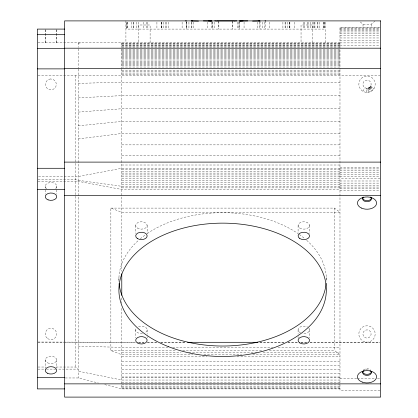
<?xml version="1.0" encoding="UTF-8"?>
<svg xmlns="http://www.w3.org/2000/svg" width="418" height="418" viewBox="0 0 418 418"><rect width="100%" height="100%" fill="white"/><g stroke="black" fill="none" stroke-linecap="round" stroke-linejoin="round"><path stroke-width="0.31" stroke-dasharray="2.09 1.57" d="M366.168 92.368A8.188 8.188 0 0 1 359.078 82.242A8.188 8.188 0 0 1 370.092 76.63A8.188 8.188 0 0 1 374.115 88.318C372.553 91.072 369.313 92.723 366.168 92.368L366.596 88.292L366.173 88.224A4.096 4.096 0 0 1 362.949 83.793A4.096 4.096 0 0 1 367.025 80.125A4.096 4.096 0 0 1 371.095 83.793L371.095 84.65A4.096 4.096 0 0 1 367.871 88.224L366.596 88.292M368.723 92.232L367.871 88.224L369.763 87.263L370.761 85.889M362.928 91.312L364.977 87.77M360.295 21.992L363.028 24.176L371.215 24.176L374.852 21.266M78.27 43.232L81.531 42.735M78.27 138.954L121.784 133.488L339.98 133.488M78.27 125.844L121.784 121.398L339.98 121.398M78.27 112.108L121.784 108.727L339.98 108.727M78.27 97.89L121.784 95.617L339.98 95.617M78.27 83.36L121.784 82.215L339.98 82.215M380.025 27.724L339.98 27.724L339.98 68.845M339.98 27.912L380.025 27.912M339.98 28.434L380.025 28.434M339.98 29.297L380.025 29.297M339.98 30.477L380.025 30.477M339.98 31.967L380.025 31.967M339.98 33.727L380.025 33.727M339.98 35.739L380.025 35.739M339.98 37.965L380.025 37.965M339.98 40.368L380.025 40.368M37.981 42.735L339.98 42.735M339.98 42.897L380.025 42.897M121.784 43.253L339.98 43.253M121.784 43.55L339.98 43.55M121.784 44.439L339.98 44.439M121.784 45.353L339.98 45.353M339.98 45.525L380.025 45.525M121.784 45.703L339.98 45.703M121.784 46.288L339.98 46.288M121.784 47.239L339.98 47.239M121.784 49.209L339.98 49.209M121.784 50.217L339.98 50.217M121.784 51.242L339.98 51.242M121.784 52.287L339.98 52.287M121.784 53.347L339.98 53.347M121.784 54.424L339.98 54.424M121.784 55.51L339.98 55.51M121.784 56.613L339.98 56.613M121.784 57.731L339.98 57.731M121.784 58.86L339.98 58.86M121.784 59.999L339.98 59.999M121.784 61.148L339.98 61.148M121.784 62.308L339.98 62.308M121.784 63.479L339.98 63.479M121.784 64.654L339.98 64.654M121.784 65.84L339.98 65.84M121.784 67.032L339.98 67.032M121.784 70.637L339.98 70.637M121.784 71.849L339.98 71.849M121.784 73.061L339.98 73.061M121.784 74.273L339.98 74.273M37.981 75.486L380.025 75.486M121.784 144.868L339.98 144.868M121.784 155.418L339.98 155.418M121.784 165.011L339.98 165.011M339.98 167.252L380.025 167.252M339.98 168.282L121.784 168.282L78.27 176.511L37.981 176.511M339.98 168.914L380.025 168.914M121.784 169.839L339.98 169.839M339.98 170.617L380.025 170.617M121.784 171.39L339.98 171.39M339.98 172.503L380.025 172.503M121.784 173.099L339.98 173.099M339.98 174.531L380.025 174.531M121.784 174.938L339.98 174.938M339.98 176.647L380.025 176.647M121.784 176.861L339.98 176.861M121.784 178.831L380.025 178.815M37.981 179.27L75.543 179.27L78.27 181.36L121.784 189.469L339.98 189.469M121.784 180.801L339.98 180.801M339.98 180.989L380.025 180.989M37.981 181.36L78.27 181.36M121.784 182.729L339.98 182.729M339.98 183.115L380.025 183.115M121.784 184.578L339.98 184.578M339.98 185.153L380.025 185.153M339.98 186.308L121.784 186.308L78.27 180.32M339.98 187.06L380.025 187.06M121.784 187.881L339.98 187.881M339.98 188.79L380.025 188.79M339.98 190.477L380.025 190.477M110.864 208.091L334.52 208.091L339.98 212.276L121.784 212.276L110.864 208.091L110.864 350.556L121.784 354.736L192.776 354.736M37.981 342.013L135.463 342.3M37.981 342.3L63.975 342.3M138.719 342.3L143.928 342.3M147.183 342.3L156.954 342.3M160.862 342.3L185.613 342.3M259.865 342.3L283.963 342.3M287.871 342.3L297.642 342.3M300.897 342.3L306.76 342.3M310.02 342.3L380.025 342.332M65.276 342.514L135.145 342.514M138.41 342.514L144.288 342.514M147.554 342.514L156.698 342.514M160.611 342.514L185.425 342.514M259.865 342.514L284.026 342.514M287.945 342.514L297.741 342.514M301.007 342.514L306.88 342.514M310.146 342.514L380.014 342.514M168.026 347.363L121.784 347.363L78.27 346.219M172.587 347.363L272.891 347.363M278.101 347.363L339.98 347.363M110.864 350.556L176.725 350.556M182.593 350.556L262.797 350.556M269.317 350.556L334.52 350.556L339.98 354.736L252.702 354.736M121.784 352.155L181.057 352.155M188.868 352.155L257.258 352.155M263.121 352.155L339.98 352.155M203.853 354.736L241.63 354.736M121.784 356.847L207.109 356.847M237.069 356.847L339.98 356.847M121.784 361.382L339.98 361.382M121.784 365.708L339.98 365.708M37.981 367.03L45.75 367.03M56.111 367.03L75.543 367.03L78.27 369.12L57.475 369.12M37.981 369.12L45.776 369.12M46.429 369.12L56.827 369.12M121.784 369.778L339.98 369.778M121.784 373.551L339.98 373.551M121.784 376.984L339.98 376.984M121.784 377.548L339.98 377.548M65.276 377.966L78.27 377.966L98.449 383.04M339.98 378.598L356.773 378.598M357.416 378.598L374.857 378.598M377.438 378.598L380.025 378.598M339.98 380.04L121.784 380.04L78.27 371.194M121.784 382.684L339.98 382.684M121.784 384.889L339.98 384.889M121.784 386.629L339.98 386.629M121.784 387.888L339.98 387.888M121.784 388.646L339.98 388.646M104.756 384.623L121.784 388.902L339.98 388.902M380.025 390.266L339.98 390.266L339.98 69.252M370.567 86.27L374.115 88.318M370.332 86.63L373.645 89.034M370.066 86.96L373.107 89.703M369.763 87.263L372.501 90.309M369.428 87.534L371.837 90.847M369.068 87.77L371.116 91.312M368.686 87.963L370.353 91.704M368.289 88.114L369.554 92.007M371.215 24.176L371.215 27.724M367.025 88.318L367.025 92.409M363.028 24.176L363.028 27.724M334.52 208.091L334.52 350.556M326.296 277.526L326.296 281.215M325.162 22.185L325.162 42.735M324.509 22.159L324.509 29.088L126.57 29.088L126.57 22.159M324.352 22.159L324.352 29.088M323.736 22.159L323.736 29.088M323.511 22.159L323.511 29.088M319.66 22.159L319.66 29.088M317.899 22.159L317.899 29.088M317.607 22.159L317.607 29.088M314.932 22.159L314.932 29.088M314.843 22.159L314.843 29.088M313.333 22.159L313.333 29.088M312.836 22.159L312.836 29.088M312.507 42.735L312.507 24.996L301.044 24.996L301.044 42.735M310.151 22.159L310.151 29.088M309.55 225.459L309.55 233.453M309.55 329.844L309.55 337.838M308.108 22.159L308.108 29.088M307.847 22.159L307.847 29.088M304.785 22.159L304.785 29.088M303.86 22.159L303.86 29.088M298.086 225.459L298.086 233.453M298.086 329.844L298.086 334.149M298.086 336.61L298.086 337.838M294.46 22.159L294.46 29.088M289.878 22.159L289.878 29.088M289.731 22.159L289.731 29.088M289.413 22.159L289.413 29.088M287.636 22.159L287.636 29.088M285.567 22.159L285.567 29.088M285.086 22.159L285.086 29.088M282.913 22.159L282.913 29.088M269.265 22.159L269.265 29.088M265.153 20.9L265.153 29.088M264.537 22.159L264.537 29.088M262.441 22.159L262.441 29.088M260.033 20.952L260.033 29.088M259.453 22.159L259.453 29.088M257.713 22.159L257.713 29.088M244.065 22.159L244.065 29.088M239.451 20.999L239.451 29.088M239.336 22.159L239.336 29.088M238.694 22.065L238.694 29.088M237.241 22.159L237.241 29.088M232.732 21.046L232.732 29.088M232.512 21.396L232.512 29.088M218.87 21.396L218.87 29.088M218.661 21.046L218.661 29.088M214.141 22.159L214.141 29.088M212.71 21.433L212.71 29.088M212.046 22.159L212.046 29.088M211.957 22.248L211.957 29.088M207.318 22.159L207.318 29.088M193.67 22.159L193.67 29.088M191.878 22.159L191.878 29.088M191.298 22.206L191.298 29.088M188.941 22.159L188.941 29.088M186.846 22.159L186.846 29.088M186.731 22.159L186.731 29.088M186.172 20.905L186.172 29.088M182.117 22.159L182.117 29.088M168.47 22.159L168.47 29.088M166.207 22.159L166.207 29.088M165.721 22.159L165.721 29.088M163.746 22.159L163.746 29.088M161.87 22.159L161.87 29.088M161.651 22.159L161.651 29.088M161.405 22.159L161.405 29.088M156.922 22.159L156.922 29.088M150.109 42.735L150.109 24.996L138.645 24.996L138.645 42.735M147.22 22.159L147.22 29.088M147.152 225.459L147.152 233.453M147.152 329.844L147.152 334.149M147.152 336.61L147.152 337.838M146.295 22.159L146.295 29.088M143.275 22.159L143.275 29.088M138.546 22.159L138.546 29.088M136.451 22.159L136.451 29.088M135.688 225.459L135.688 233.453M135.688 329.844L135.688 337.838M133.598 22.159L133.598 29.088M133.305 22.159L133.305 29.088M131.722 22.159L131.722 29.088M127.568 22.159L127.568 29.088M127.344 22.159L127.344 29.088M126.727 22.159L126.727 29.088M125.917 20.9L125.917 42.735M121.784 42.735L121.784 47.359M121.784 49.099L121.784 68.238M121.784 68.881L121.784 271.193M121.784 297.94L121.784 303.154M121.784 308.374L121.784 388.902M118.937 277.698L118.937 281.387M78.27 42.735L78.27 47.338M78.27 48.817L78.27 68.113M78.27 69.022L78.27 377.966M75.543 75.486L75.543 367.03M56.707 186.229L56.707 194.224M56.707 359.898L56.707 367.892M56.655 29.735L56.655 42.735M56.467 29.735L56.467 42.735M45.74 29.735L45.74 42.735M45.552 29.735L45.552 42.735M45.243 186.229L45.243 194.224M45.243 359.898L45.243 367.892M308.782 328.005A5.732 3.684 0 0 1 308.369 332.091A5.732 3.684 0 0 1 302.334 333.402M300.532 332.864A5.732 3.684 0 0 1 299.272 327.602A5.732 3.684 0 0 1 307.507 327.022M138.557 326.657A5.732 3.684 0 0 1 146.253 327.869A5.732 3.684 0 0 1 144.706 332.864M142.418 333.475A5.732 3.684 0 0 1 136.728 331.96A5.732 3.684 0 0 1 136.456 328.005M46.717 188.696A5.732 3.684 0 0 1 46.994 183.58A5.732 3.684 0 0 1 54.957 183.58A5.732 3.684 0 0 1 55.239 188.696M118.942 281.189A103.716 66.666 0 0 1 138.405 240.444M140.255 238.84A103.716 66.666 0 0 1 145.715 234.629M147.298 233.526A103.716 66.666 0 0 1 297.762 233.406M299.345 234.498A103.716 66.666 0 0 1 304.821 238.704M306.676 240.303A103.716 66.666 0 0 1 326.306 281.016M365.672 369.92A4.368 2.806 0 0 1 368.373 369.92M363.033 370.4A4.368 2.806 0 0 1 363.242 370.139M363.488 369.893A4.368 2.806 0 0 1 370.557 369.893M50.552 78.976L49.988 79.039A5.46 5.46 0 0 0 46.55 87.743A5.46 5.46 0 0 0 55.85 86.693A5.46 5.46 0 0 0 50.552 78.976M362.928 341.057A8.188 8.188 0 0 0 375.212 333.966A8.188 8.188 0 0 0 362.928 326.876A8.188 8.188 0 0 0 362.928 341.057M364.616 337.279A4.096 4.096 0 0 0 371.095 334.395A4.096 4.096 0 0 0 365.358 330.225A4.096 4.096 0 0 0 364.616 337.279M299.769 228.061A5.732 3.684 0 0 0 309.357 226.41A5.732 3.684 0 0 0 302.334 221.901A5.732 3.684 0 0 0 299.769 228.061M137.37 228.061A5.732 3.684 0 0 0 146.958 226.41A5.732 3.684 0 0 0 139.936 221.901A5.732 3.684 0 0 0 137.37 228.061M47.61 338.606A5.732 5.732 0 0 0 56.676 334.567A5.732 5.732 0 0 0 48.645 328.731A5.732 5.732 0 0 0 47.61 338.606M47.61 362.881A5.732 3.684 0 0 0 56.676 360.285A5.732 3.684 0 0 0 48.645 356.533A5.732 3.684 0 0 0 47.61 362.881"/><path stroke-width="0.63" d="M234.028 20.9L217.355 20.9M240.329 20.9L239.451 20.999L247.738 20.9M252.597 21.104L260.033 20.952L258.737 20.9M192.646 20.9L191.298 20.952L198.482 21.104M186.339 20.9L185.456 20.9M265.623 20.9L265.043 20.9M64.623 29.088L37.333 29.088L37.333 388.902L64.623 388.902M37.333 34.694L64.623 34.694M64.623 48.195L380.667 48.195M37.333 48.462L64.623 48.462M64.623 68.662L380.667 68.662M37.333 68.881L64.623 68.881M64.623 162.106L380.667 162.106M37.333 168.282L64.623 168.282M37.333 189.469L64.623 189.469M64.623 195.546L380.667 195.546M187.567 342.3L257.911 342.3M37.333 377.548L64.623 377.548M64.623 383.865L380.667 383.865M203.341 20.9L211.957 21.005L211.053 20.9M121.784 273.8L121.784 295.327M326.15 283.341A103.716 66.666 0 0 1 222.752 346.026A103.716 66.666 0 0 1 119.104 283.514M369.946 370.505A4.368 2.806 0 0 1 370.369 374.392A4.368 2.806 0 0 1 364.334 374.8A4.368 2.806 0 0 1 363.488 370.938M363.775 370.709A4.368 2.806 0 0 1 364.099 370.505M371.367 371.252A4.368 2.806 0 0 1 367.025 374.35A4.368 2.806 0 0 1 362.678 371.252M370.27 197.024A4.368 2.806 0 0 1 370.055 200.922A4.368 2.806 0 0 1 363.989 200.922A4.368 2.806 0 0 1 363.775 197.024M371.367 197.562A4.368 2.806 0 0 1 367.025 200.661A4.368 2.806 0 0 1 362.678 197.562M208.342 20.9A72.643 36.319 90 0 1 210.818 21.067M234.263 21.067A72.643 36.319 -90 0 1 236.734 20.9M240.564 21.067A72.643 36.319 -90 0 1 243.041 20.9M214.648 20.9A72.643 36.319 -90 0 1 217.12 21.067M380.667 20.9L64.623 20.9L64.623 397.1L380.667 397.1L380.667 20.9M299.769 238.516A5.732 3.684 0 0 0 309.357 236.865A5.732 3.684 0 0 0 302.334 232.356A5.732 3.684 0 0 0 299.769 238.516M137.37 238.516A5.732 3.684 0 0 0 146.958 236.865A5.732 3.684 0 0 0 139.936 232.356A5.732 3.684 0 0 0 137.37 238.516M299.769 342.906A5.732 3.684 0 0 0 309.357 341.255A5.732 3.684 0 0 0 302.334 336.741A5.732 3.684 0 0 0 299.769 342.906M137.37 342.906A5.732 3.684 0 0 0 146.958 341.255A5.732 3.684 0 0 0 139.936 336.741A5.732 3.684 0 0 0 137.37 342.906M47.61 373.331A5.732 3.684 0 0 0 56.676 370.74A5.732 3.684 0 0 0 48.645 366.988A5.732 3.684 0 0 0 47.61 373.331M48.112 199.877A5.732 3.684 0 0 0 56.707 196.685A5.732 3.684 0 0 0 48.112 193.492A5.732 3.684 0 0 0 48.112 199.877M168.543 346.7A103.716 66.666 0 0 0 326.306 291.471A103.716 66.666 0 0 0 173.015 231.264A103.716 66.666 0 0 0 168.543 346.7M362.244 382.089A9.551 6.139 0 0 0 376.576 376.77A9.551 6.139 0 0 0 362.244 371.45A9.551 6.139 0 0 0 362.244 382.089M361.408 208.049A9.551 6.139 0 0 0 376.524 203.723A9.551 6.139 0 0 0 363.137 197.474A9.551 6.139 0 0 0 361.408 208.049"/></g></svg>
